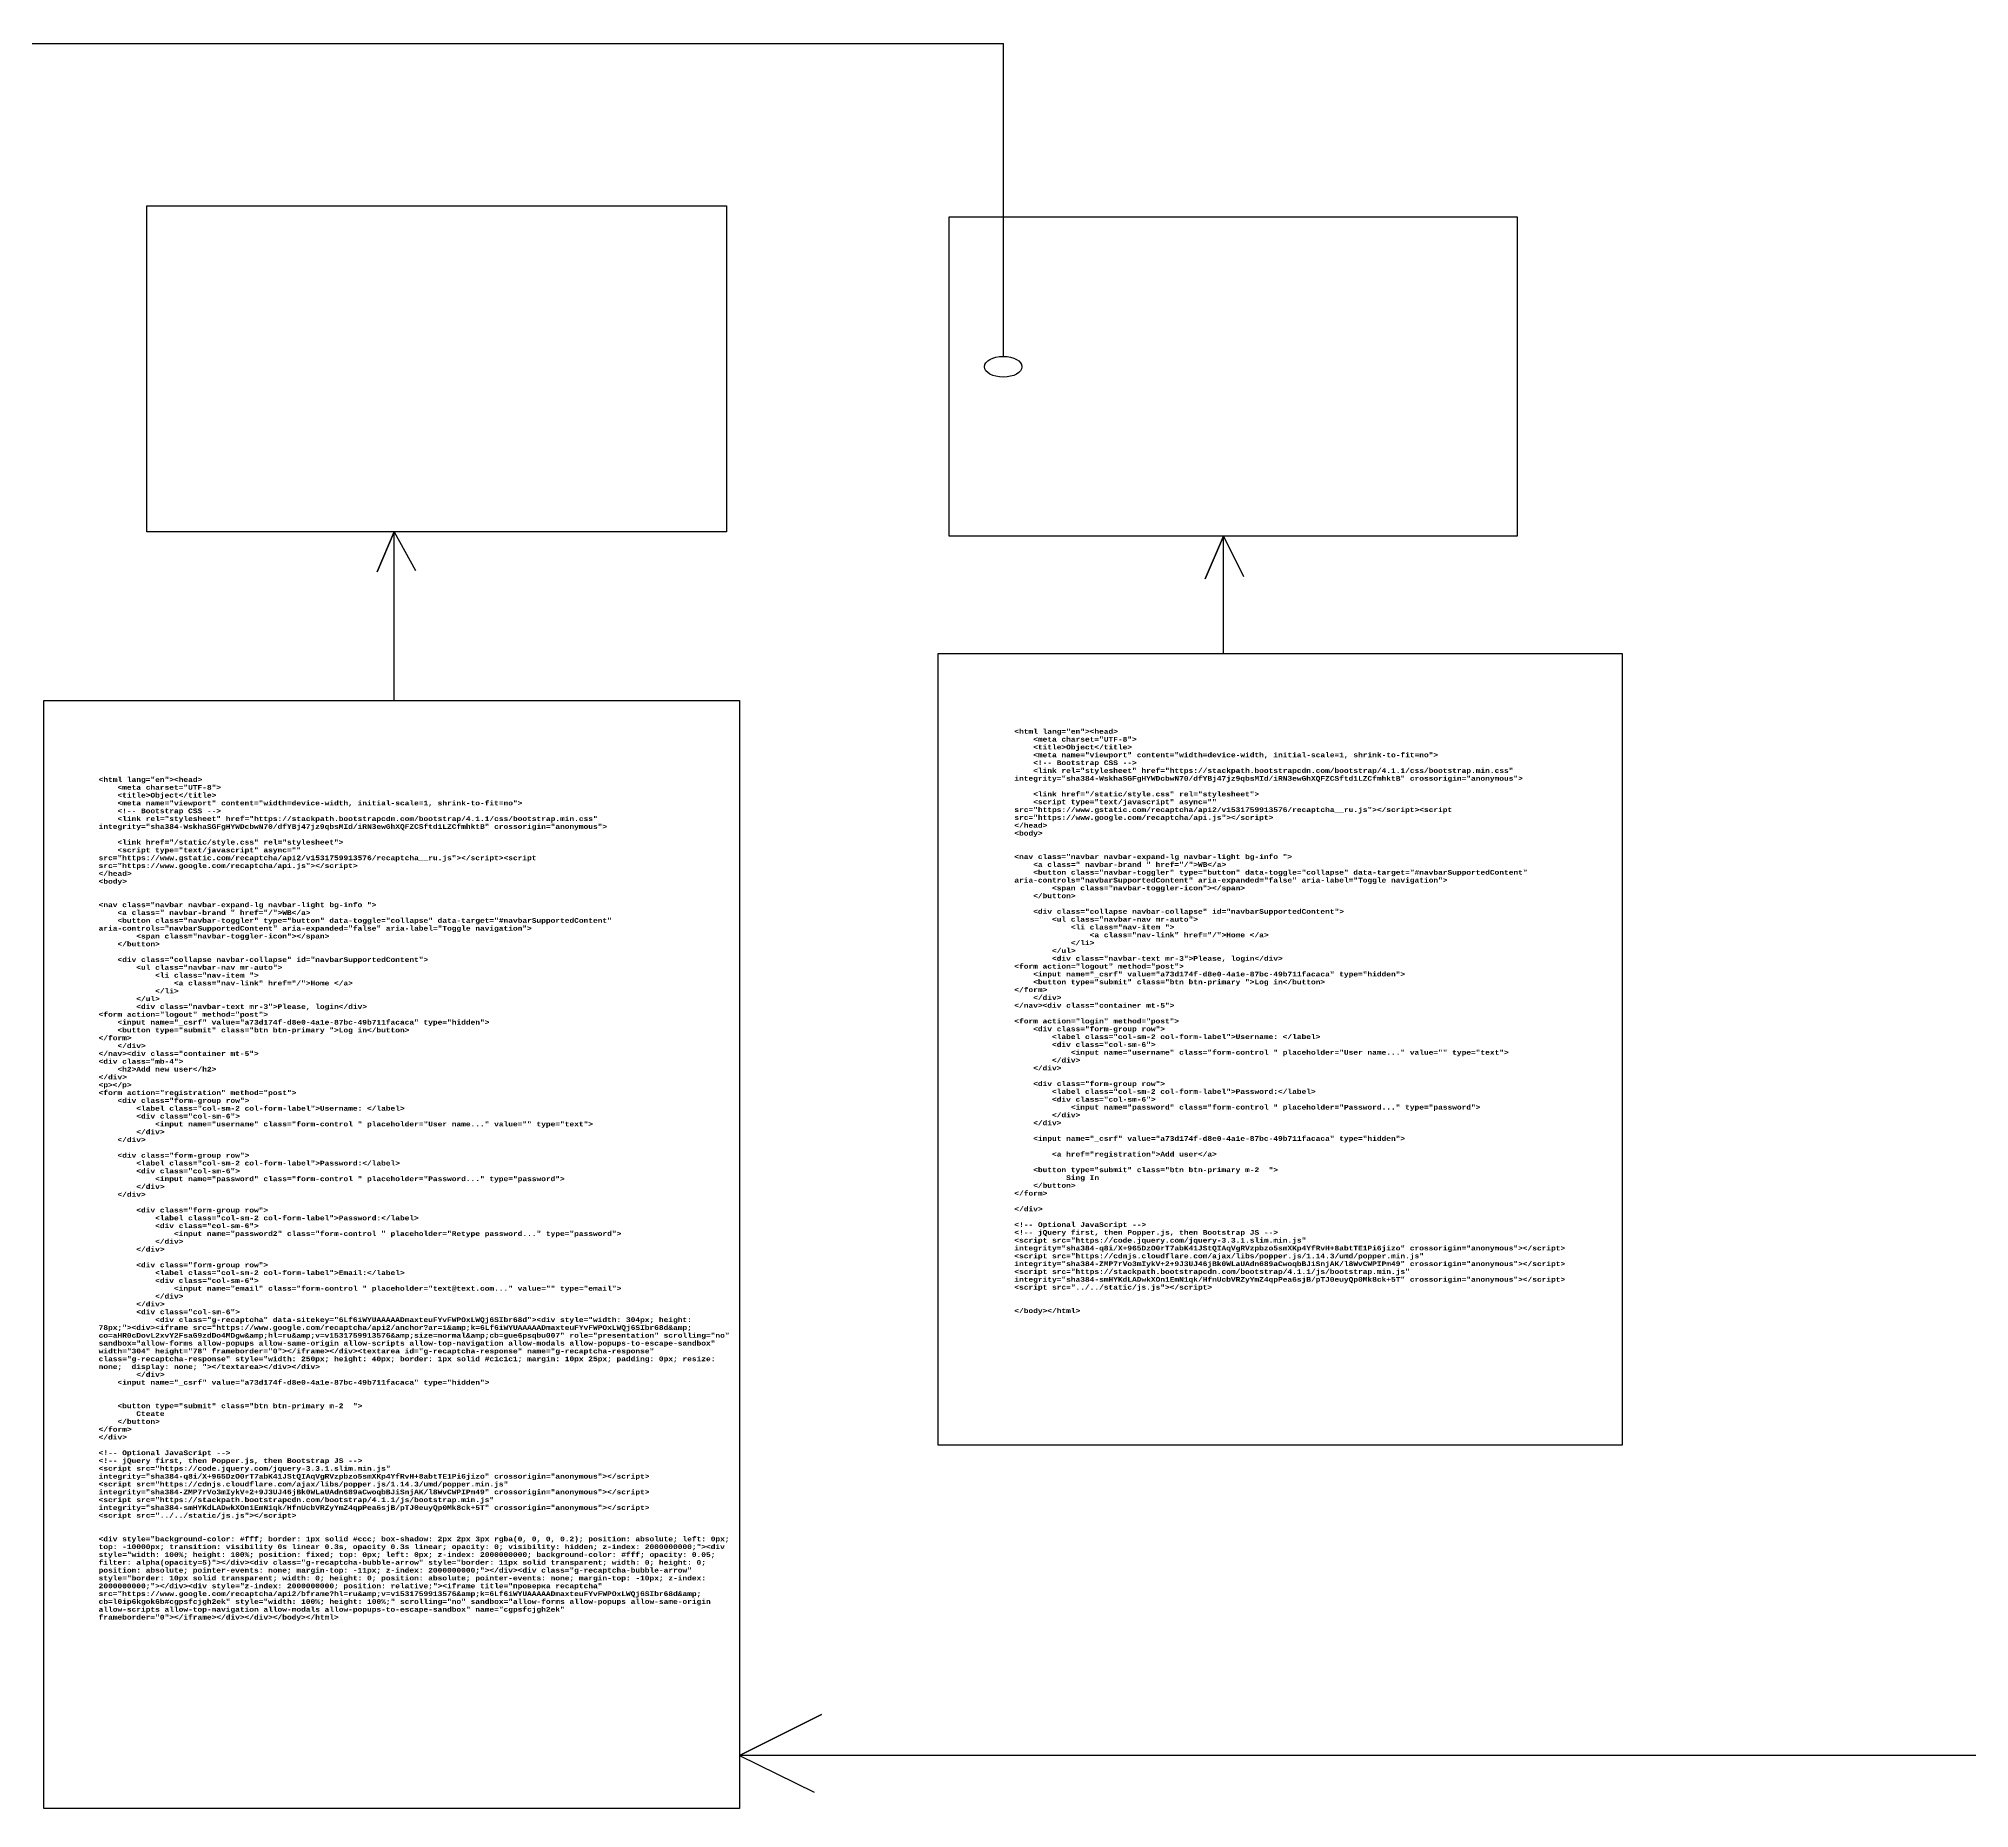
# Model space of a CAD drawing. Header units: millimetres. Extents: x 5801 to 8280, y 2723 to 3738.
# Drawn here: x 6270 to 7041, y 2723 to 3430 of the extents above; entities that cross this region are included whole.
import ezdxf

# ---------------------------------------------------------------- set-up
doc = ezdxf.new("R2010")
doc.units = ezdxf.units.MM
doc.styles.get("Standard").update_dxf_attribs({"font": 'arial.ttf'})
picture_1 = doc.add_image_def('image1.jpg', size_in_pixel=(1920, 1080))
picture_2 = doc.add_image_def('image2.jpg', size_in_pixel=(1920, 1080))

msp = doc.modelspace()

# ---------------------------------------------------------------- linework, layer by layer
at = {"color": 1, "lineweight": 30}
for points in [[(5901.98, 3429.93), (5898.1, 3427.98), (5902.01, 3426.45), (5898.1, 3427.98), (6655.07, 3427.98)], [(6655.07, 3303.06), (6655.07, 3427.98)], [(6411.84, 3165.66), (6411.84, 3232.99), (6405.11, 3217), (6411.84, 3232.99), (6420.41, 3217.61)], [(6742.87, 3184.48), (6742.87, 3231.29), (6735.5, 3214.18), (6742.87, 3231.29), (6750.74, 3215.16)], [(7182.29, 2814.83), (7182.29, 2744.36), (6549.63, 2744.36), (6582.33, 2760.75), (6549.63, 2744.36), (6579.51, 2729.76)]]:
    msp.add_lwpolyline(points, dxfattribs=at)
at = {"color": 30, "lineweight": 30}
for points in [[(6628.99, 3184.48), (6901.94, 3184.48), (6901.94, 2868.29), (6628.99, 2868.29)], [(6271.99, 3165.66), (6549.63, 3165.66), (6549.63, 2723.3), (6271.99, 2723.3)]]:
    msp.add_lwpolyline(points, close=True, dxfattribs=at)
at = {"color": 1, "lineweight": 30}
msp.add_ellipse((6654.91, 3298.91), major_axis=(-7.49, 0), ratio=0.554339, dxfattribs=at)

# ---------------------------------------------------------------- texts
at = {"char_height": 2.5, "attachment_point": 1}
for s, width, insert in [('{\\fCourier New|b1|i0|c204|p49;\\H0.75x;\\C23;\\c3307724;<html lang="en"><head>^J    <meta charset="UTF-8">^J    <title>Object</title>^J    <meta name="viewport" content="width=device-width, initial-scale=1, shrink-to-fit=no">^J    <!-- Bootstrap CSS -->^J    <link rel="stylesheet" href="https://stackpath.bootstrapcdn.com/bootstrap/4.1.1/css/bootstrap.min.css" integrity="sha384-WskhaSGFgHYWDcbwN70/dfYBj47jz9qbsMId/iRN3ewGhXQFZCSftd1LZCfmhktB" crossorigin="anonymous">^J^J    <link href="/static/style.css" rel="stylesheet">^J    <script type="text/javascript" async="" src="https://www.gstatic.com/recaptcha/api2/v1531759913576/recaptcha__ru.js"></script><script src="https://www.google.com/recaptcha/api.js"></script>^J</head>^J<body>^J^J^J<nav class="navbar navbar-expand-lg navbar-light bg-info ">^J    <a class=" navbar-brand " href="/">WB</a>^J    <button class="navbar-toggler" type="button" data-toggle="collapse" data-target="#navbarSupportedContent" aria-controls="navbarSupportedContent" aria-expanded="false" aria-label="Toggle navigation">^J        <span class="navbar-toggler-icon"></span>^J    </button>^J^J    <div class="collapse navbar-collapse" id="navbarSupportedContent">^J        <ul class="navbar-nav mr-auto">^J            <li class="nav-item ">^J                <a class="nav-link" href="/">Home </a>^J            </li>^J        </ul>^J        <div class="navbar-text mr-3">Please, login</div>^J<form action="logout" method="post">^J    <input name="_csrf" value="a73d174f-d8e0-4a1e-87bc-49b711facaca" type="hidden">^J    <button type="submit" class="btn btn-primary ">Log in</button>^J</form>^J    </div>^J</nav><div class="container mt-5">^J^J<form action="login" method="post">^J    <div class="form-group row">^J        <label class="col-sm-2 col-form-label">Username: </label>^J        <div class="col-sm-6">^J            <input name="username" class="form-control " placeholder="User name..." value="" type="text">^J        </div>^J    </div>^J^J    <div class="form-group row">^J        <label class="col-sm-2 col-form-label">Password:</label>^J        <div class="col-sm-6">^J            <input name="password" class="form-control " placeholder="Password..." type="password">^J        </div>^J    </div>^J^J    <input name="_csrf" value="a73d174f-d8e0-4a1e-87bc-49b711facaca" type="hidden">^J^J        <a href="registration">Add user</a>^J^J    <button type="submit" class="btn btn-primary m-2  ">^J           Sing In^J    </button>^J</form>^J^J</div>^J^J<!-- Optional JavaScript -->^J<!-- jQuery first, then Popper.js, then Bootstrap JS -->^J<script src="https://code.jquery.com/jquery-3.3.1.slim.min.js" integrity="sha384-q8i/X+965DzO0rT7abK41JStQIAqVgRVzpbzo5smXKp4YfRvH+8abtTE1Pi6jizo" crossorigin="anonymous"></script>^J<script src="https://cdnjs.cloudflare.com/ajax/libs/popper.js/1.14.3/umd/popper.min.js" integrity="sha384-ZMP7rVo3mIykV+2+9J3UJ46jBk0WLaUAdn689aCwoqbBJiSnjAK/l8WvCWPIPm49" crossorigin="anonymous"></script>^J<script src="https://stackpath.bootstrapcdn.com/bootstrap/4.1.1/js/bootstrap.min.js" integrity="sha384-smHYKdLADwkXOn1EmN1qk/HfnUcbVRZyYmZ4qpPea6sjB/pTJ0euyQp0Mk8ck+5T" crossorigin="anonymous"></script>^J<script src="../../static/js.js"></script>^J^J^J</body></html>}', 235.5673, (6659.35, 3154.24)), ('{\\fCourier New|b1|i0|c204|p49;\\H0.75x;\\C23;\\c3307724;<html lang="en"><head>^J    <meta charset="UTF-8">^J    <title>Object</title>^J    <meta name="viewport" content="width=device-width, initial-scale=1, shrink-to-fit=no">^J    <!-- Bootstrap CSS -->^J    <link rel="stylesheet" href="https://stackpath.bootstrapcdn.com/bootstrap/4.1.1/css/bootstrap.min.css" integrity="sha384-WskhaSGFgHYWDcbwN70/dfYBj47jz9qbsMId/iRN3ewGhXQFZCSftd1LZCfmhktB" crossorigin="anonymous">^J^J    <link href="/static/style.css" rel="stylesheet">^J    <script type="text/javascript" async="" src="https://www.gstatic.com/recaptcha/api2/v1531759913576/recaptcha__ru.js"></script><script src="https://www.google.com/recaptcha/api.js"></script>^J</head>^J<body>^J^J^J<nav class="navbar navbar-expand-lg navbar-light bg-info ">^J    <a class=" navbar-brand " href="/">WB</a>^J    <button class="navbar-toggler" type="button" data-toggle="collapse" data-target="#navbarSupportedContent" aria-controls="navbarSupportedContent" aria-expanded="false" aria-label="Toggle navigation">^J        <span class="navbar-toggler-icon"></span>^J    </button>^J^J    <div class="collapse navbar-collapse" id="navbarSupportedContent">^J        <ul class="navbar-nav mr-auto">^J            <li class="nav-item ">^J                <a class="nav-link" href="/">Home </a>^J            </li>^J        </ul>^J        <div class="navbar-text mr-3">Please, login</div>^J<form action="logout" method="post">^J    <input name="_csrf" value="a73d174f-d8e0-4a1e-87bc-49b711facaca" type="hidden">^J    <button type="submit" class="btn btn-primary ">Log in</button>^J</form>^J    </div>^J</nav><div class="container mt-5">^J<div class="mb-4">^J    <h2>Add new user</h2>^J</div>^J<p></p>^J<form action="registration" method="post">^J    <div class="form-group row">^J        <label class="col-sm-2 col-form-label">Username: </label>^J        <div class="col-sm-6">^J            <input name="username" class="form-control " placeholder="User name..." value="" type="text">^J        </div>^J    </div>^J^J    <div class="form-group row">^J        <label class="col-sm-2 col-form-label">Password:</label>^J        <div class="col-sm-6">^J            <input name="password" class="form-control " placeholder="Password..." type="password">^J        </div>^J    </div>^J^J        <div class="form-group row">^J            <label class="col-sm-2 col-form-label">Password:</label>^J            <div class="col-sm-6">^J                <input name="password2" class="form-control " placeholder="Retype password..." type="password">^J            </div>^J        </div>^J^J        <div class="form-group row">^J            <label class="col-sm-2 col-form-label">Email:</label>^J            <div class="col-sm-6">^J                <input name="email" class="form-control " placeholder="text@text.com..." value="" type="email">^J            </div>^J        </div>^J        <div class="col-sm-6">^J            <div class="g-recaptcha" data-sitekey="6Lf6iWYUAAAAADmaxteuFYvFWPOxLWQj6SIbr68d"><div style="width: 304px; height: 78px;"><div><iframe src="https://www.google.com/recaptcha/api2/anchor?ar=1&amp;k=6Lf6iWYUAAAAADmaxteuFYvFWPOxLWQj6SIbr68d&amp;\\fCourier New|b1|i0|c0|p49;\\P\\fCourier New|b1|i0|c204|p49;co=aHR0cDovL2xvY2FsaG9zdDo4MDgw&amp;hl=ru&amp;v=v1531759913576&amp;size=normal&amp;cb=gue6psqbu007" role="presentation" scrolling="no" sandbox="allow-forms allow-popups allow-same-origin allow-scripts allow-top-navigation allow-modals allow-popups-to-escape-sandbox" width="304" height="78" frameborder="0"></iframe></div><textarea id="g-recaptcha-response" name="g-recaptcha-response" class="g-recaptcha-response" style="width: 250px; height: 40px; border: 1px solid #c1c1c1; margin: 10px 25px; padding: 0px; resize: none;  display: none; "></textarea></div></div>^J        </div>^J    <input name="_csrf" value="a73d174f-d8e0-4a1e-87bc-49b711facaca" type="hidden">^J^J^J    <button type="submit" class="btn btn-primary m-2  ">^J        Cteate^J    </button>^J</form>^J</div>^J^J<!-- Optional JavaScript -->^J<!-- jQuery first, then Popper.js, then Bootstrap JS -->^J<script src="https://code.jquery.com/jquery-3.3.1.slim.min.js" integrity="sha384-q8i/X+965DzO0rT7abK41JStQIAqVgRVzpbzo5smXKp4YfRvH+8abtTE1Pi6jizo" crossorigin="anonymous"></script>^J<script src="https://cdnjs.cloudflare.com/ajax/libs/popper.js/1.14.3/umd/popper.min.js" integrity="sha384-ZMP7rVo3mIykV+2+9J3UJ46jBk0WLaUAdn689aCwoqbBJiSnjAK/l8WvCWPIPm49" crossorigin="anonymous"></script>^J<script src="https://stackpath.bootstrapcdn.com/bootstrap/4.1.1/js/bootstrap.min.js" integrity="sha384-smHYKdLADwkXOn1EmN1qk/HfnUcbVRZyYmZ4qpPea6sjB/pTJ0euyQp0Mk8ck+5T" crossorigin="anonymous"></script>^J<script src="../../static/js.js"></script>^J^J^J<div style="background-color: #fff; border: 1px solid #ccc; box-shadow: 2px 2px 3px rgba(0, 0, 0, 0.2); position: absolute; left: 0px; top: -10000px; transition: visibility 0s linear 0.3s, opacity 0.3s linear; opacity: 0; visibility: hidden; z-index: 2000000000;"><div style="width: 100%; height: 100%; position: fixed; top: 0px; left: 0px; z-index: 2000000000; background-color: #fff; opacity: 0.05;  filter: alpha(opacity=5)"></div><div class="g-recaptcha-bubble-arrow" style="border: 11px solid transparent; width: 0; height: 0; position: absolute; pointer-events: none; margin-top: -11px; z-index: 2000000000;"></div><div class="g-recaptcha-bubble-arrow" style="border: 10px solid transparent; width: 0; height: 0; position: absolute; pointer-events: none; margin-top: -10px; z-index: 2000000000;"></div><div style="z-index: 2000000000; position: relative;"><iframe title="проверка recaptcha" src="https://www.google.com/recaptcha/api2/bframe?hl=ru&amp;v=v1531759913576&amp;k=6Lf6iWYUAAAAADmaxteuFYvFWPOxLWQj6SIbr68d&amp;\\fCourier New|b1|i0|c0|p49;\\P\\fCourier New|b1|i0|c204|p49;cb=l0ip6kgok6b#cgpsfcjgh2ek" style="width: 100%; height: 100%;" scrolling="no" sandbox="allow-forms allow-popups allow-same-origin allow-scripts allow-top-navigation allow-modals allow-popups-to-escape-sandbox" name="cgpsfcjgh2ek" frameborder="0"></iframe></div></div></body></html>}', 255.7379, (6293.89, 3135.02))]:
    msp.add_mtext_dynamic_manual_height_columns(s, width=width, gutter_width=12.5, heights=[0], dxfattribs=dict(at, insert=insert))

# ---------------------------------------------------------------- pictures from other files: only their frames are drawn
image = msp.add_image(picture_2, insert=(6313.11, 3232.99), size_in_units=(231.32, 130.12))
image.dxf.flags = 7
image = msp.add_image(picture_1, insert=(6633.36, 3231.29), size_in_units=(226.62, 127.48))
image.dxf.flags = 7

doc.saveas('drawing.dxf')
